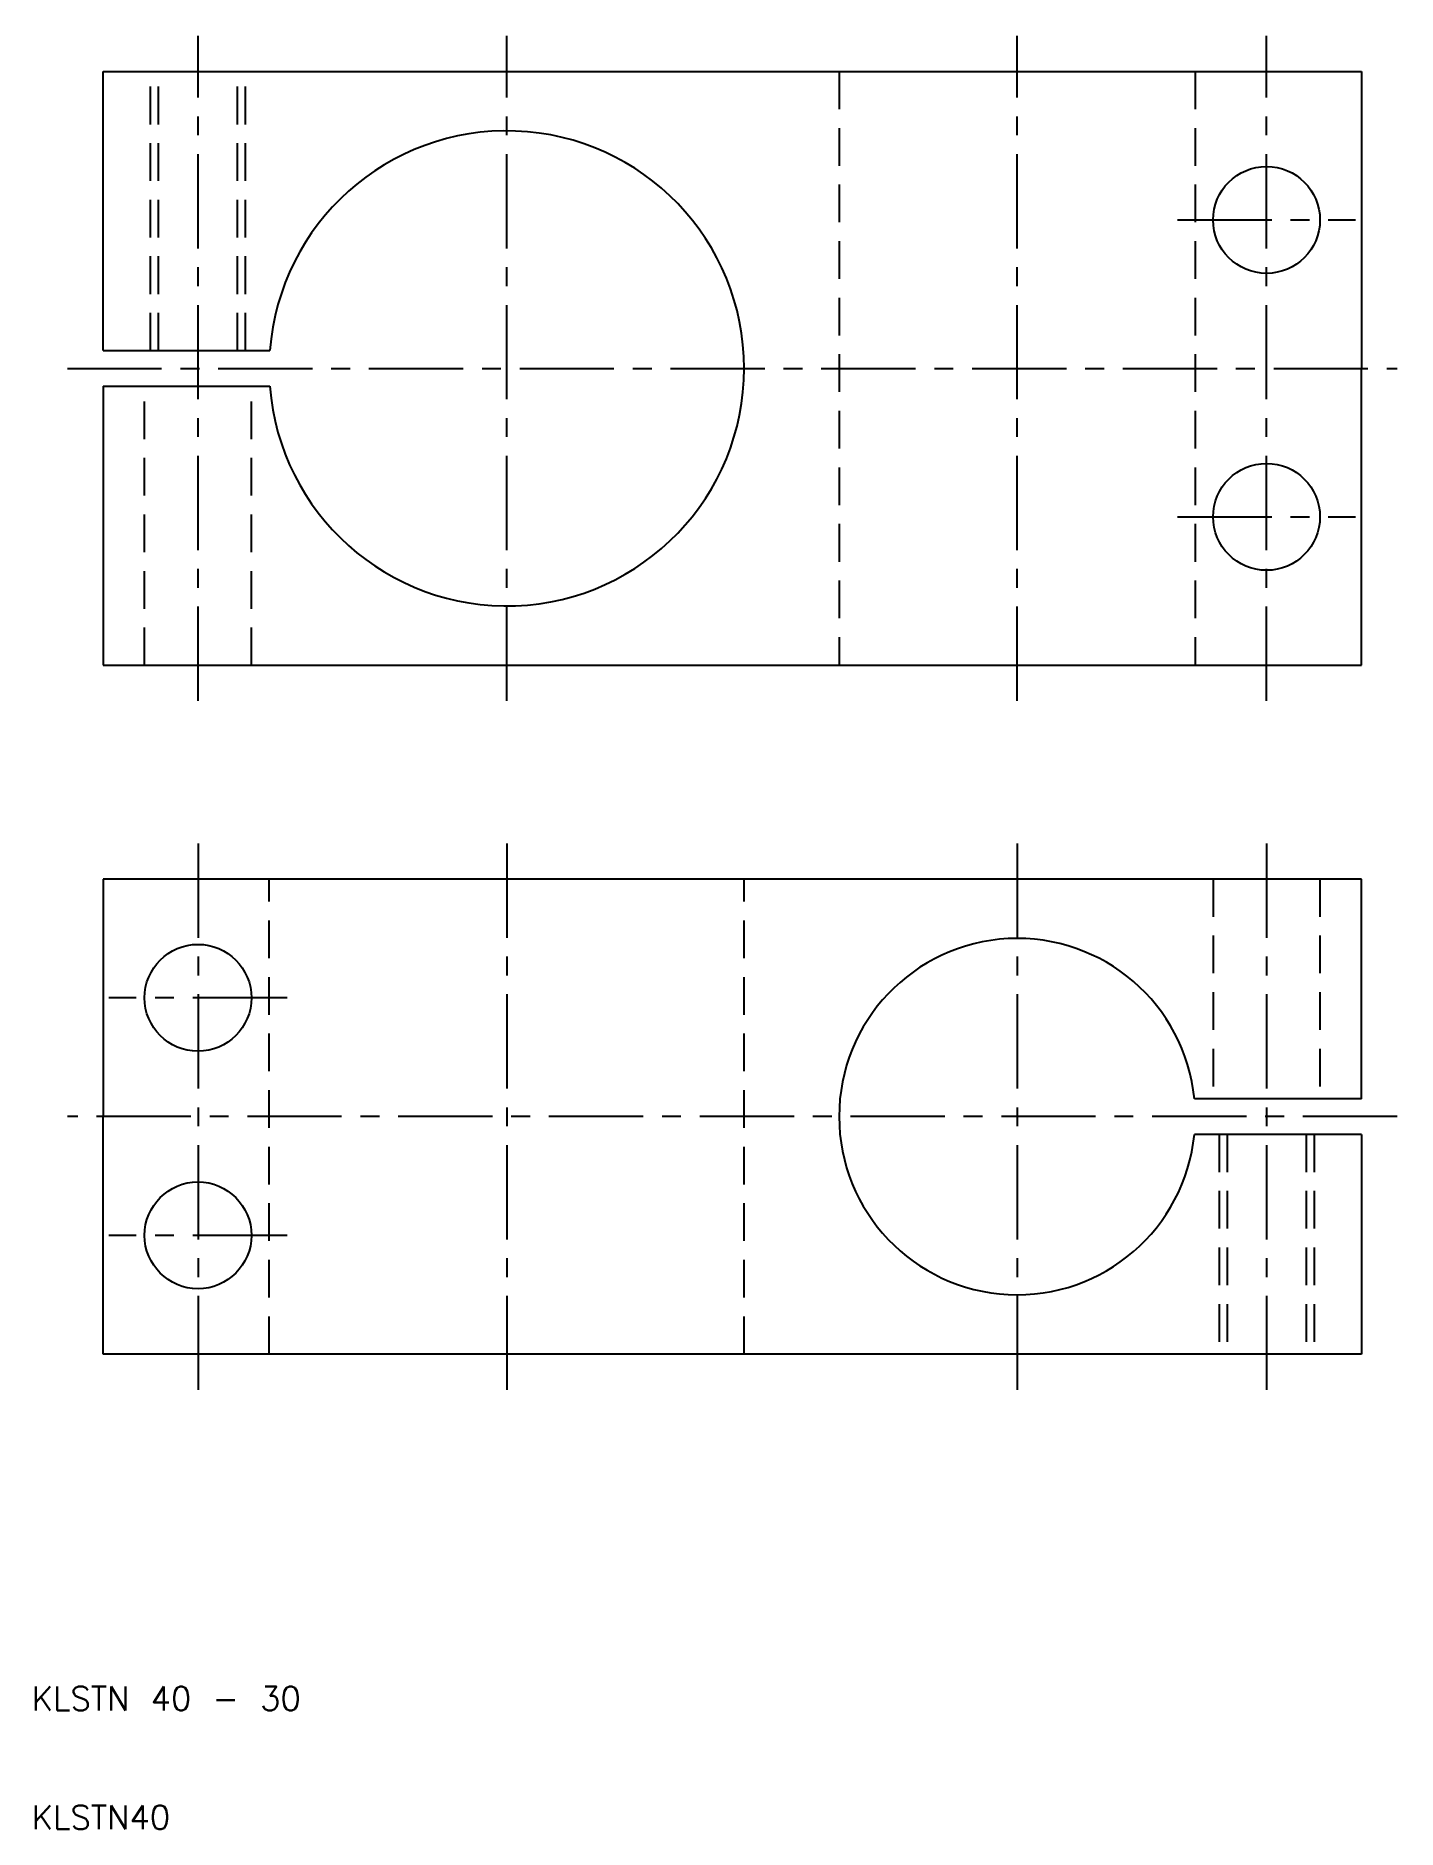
# Model space of a CAD drawing. Extents: x 10 to 125, y 10 to 161.
import ezdxf

# ---------------------------------------------------------------- set-up
doc = ezdxf.new("R2010")
doc.units = 0
doc.header["$LTSCALE"] = 0.25
doc.linetypes.add('CENTER', pattern=[50.8, 31.75, -6.35, 6.35, -6.35])
doc.linetypes.add('DASHED', pattern=[19.05, 12.7, -6.35])
doc.layers.get('0').update_dxf_attribs({"linetype": 'CONTINUOUS'})
doc.layers.add('CENTER', color=1, linetype='CENTER')
doc.styles.get("Standard").update_dxf_attribs({"font": 'txt.shx', "bigfont": 'extfont.shx'})

msp = doc.modelspace()

# ---------------------------------------------------------------- linework, layer by layer
for p, q in [((16, 134.5), (16, 158)), ((16, 158), (122, 158)), ((122, 158), (122, 133)), ((16, 134.5), (30.0563, 134.5)), ((122, 108), (122, 133)), ((16, 131.5), (16, 108)), ((16, 131.5), (30.0563, 131.5)), ((16, 108), (122, 108)), ((122, 90), (16, 90)), ((16, 90), (16, 70)), ((122, 71.5), (122, 90)), ((122, 71.5), (107.9248, 71.5)), ((16, 50), (16, 70)), ((122, 68.5), (107.9248, 68.5)), ((122, 68.5), (122, 50)), ((122, 50), (16, 50))]:
    msp.add_line(p, q)
at = {"color": 3, "linetype": 'DASHED'}
for p, q in [((20, 134.5), (20, 158)), ((20.6765, 134.5), (20.6765, 158)), ((27.3235, 134.5), (27.3235, 158)), ((28, 134.5), (28, 158)), ((78, 158), (78, 108)), ((108, 158), (108, 108)), ((19.5, 108), (19.5, 131.5)), ((28.5, 108), (28.5, 131.5)), ((30, 50), (30, 90)), ((70, 50), (70, 90)), ((109.5, 90), (109.5, 71.5)), ((118.5, 90), (118.5, 71.5)), ((110, 68.5), (110, 50)), ((110.6765, 68.5), (110.6765, 50)), ((117.3235, 68.5), (117.3235, 50)), ((118, 68.5), (118, 50))]:
    msp.add_line(p, q, dxfattribs=at)
for centre in [(114, 145.5), (114, 120.5), (24, 80), (24, 60)]:
    msp.add_circle(centre, 4.5)
for centre, radius, start, end in [((50, 133), 20, 184.301222, 175.698778), ((93, 70), 15, 5.73917, 354.26083)]:
    msp.add_arc(centre, radius, start, end)
at = {"layer": 'CENTER', "color": 1, "linetype": 'CENTER'}
for p, q in [((24, 105), (24, 161)), ((50, 105), (50, 161)), ((93, 105), (93, 161)), ((114, 105), (114, 161)), ((106.5, 145.5), (121.5, 145.5)), ((13, 133), (125, 133)), ((106.5, 120.5), (121.5, 120.5)), ((24, 93), (24, 47)), ((50, 93), (50, 47)), ((93, 93), (93, 47)), ((114, 93), (114, 47)), ((31.5, 80), (16.5, 80)), ((125, 70), (13, 70)), ((31.5, 60), (16.5, 60))]:
    msp.add_line(p, q, dxfattribs=at)

# ---------------------------------------------------------------- texts
for s, p in [('KLSTN 40 - 30', (10, 20)), ('KLSTN40', (10, 10))]:
    msp.add_text(s, height=2).set_placement(p)

doc.saveas('drawing.dxf')
